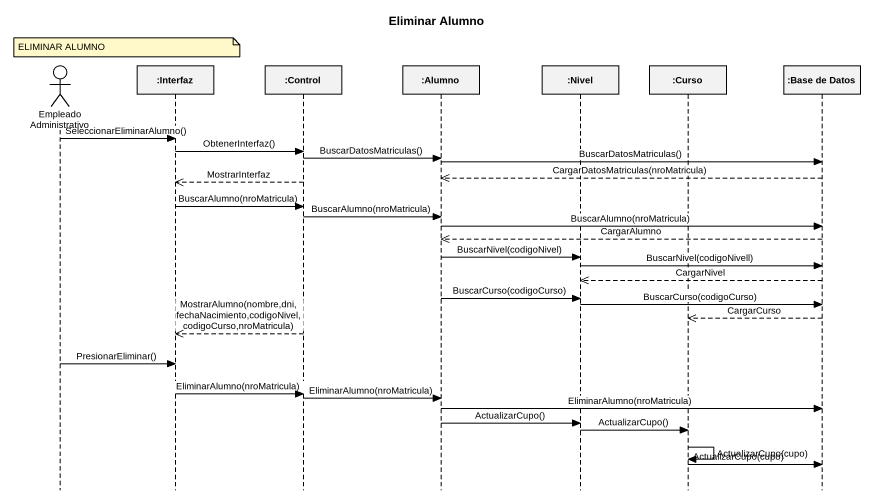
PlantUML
@startuml
title Eliminar Alumno
hide footbox
actor "Empleado Administrativo" as Empleado_Administrativo
participant ":Interfaz" as Interfaz
participant ":Control" as Control_
participant ":Alumno" as Alumno
participant ":Nivel" as Nivel
participant ":Curso" as Curso
participant ":Base de Datos" as Base_de_Datos

note over Interfaz : ELIMINAR ALUMNO
Empleado_Administrativo -> Interfaz : SeleccionarEliminarAlumno()
Interfaz -> Control_ : ObtenerInterfaz()
Control_ -> Alumno : BuscarDatosMatriculas()
Alumno -> Base_de_Datos : BuscarDatosMatriculas()
Base_de_Datos -->> Alumno : CargarDatosMatriculas(nroMatricula)
Control_ -->> Interfaz : MostrarInterfaz
Interfaz -> Control_ : BuscarAlumno(nroMatricula)
Control_ -> Alumno : BuscarAlumno(nroMatricula)
Alumno -> Base_de_Datos : BuscarAlumno(nroMatricula)
Base_de_Datos -->> Alumno : CargarAlumno
Alumno -> Nivel : BuscarNivel(codigoNivel)
Nivel -> Base_de_Datos : BuscarNivel(codigoNivell)
Base_de_Datos -->> Nivel : CargarNivel
Alumno -> Nivel : BuscarCurso(codigoCurso)
Nivel -> Base_de_Datos : BuscarCurso(codigoCurso)
Base_de_Datos -->> Curso : CargarCurso
Control_ -->> Interfaz : MostrarAlumno(nombre,dni,fechaNacimiento,codigoNivel,codigoCurso,nroMatricula)
Empleado_Administrativo -> Interfaz : PresionarEliminar()
Interfaz -> Control_ : EliminarAlumno(nroMatricula)
Control_ -> Alumno : EliminarAlumno(nroMatricula)
Alumno -> Base_de_Datos : EliminarAlumno(nroMatricula)
Alumno -> Nivel : ActualizarCupo()
Nivel -> Curso : ActualizarCupo()
Curso -> Curso : ActualizarCupo(cupo)
Curso -> Base_de_Datos : ActualizarCupo(cupo)
@enduml
